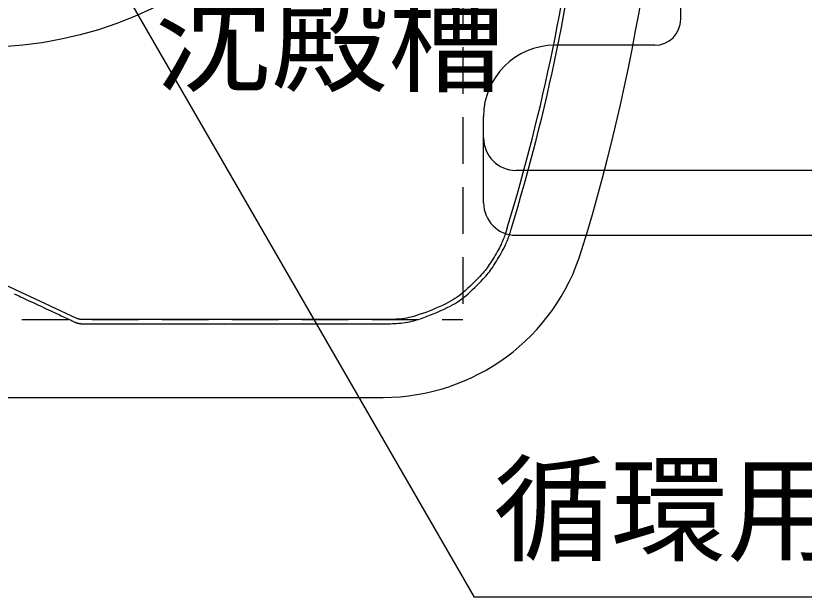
# Model space of a CAD drawing. Units: millimetres, scale not verified. Extents: x -8910 to 8910, y -6308 to 6308.
# Drawn here: x -3943 to -3335, y 74 to 523 of the extents above; entities that cross this region are included whole.
import ezdxf
from ezdxf.enums import TextEntityAlignment as Align

# ---------------------------------------------------------------- set-up
doc = ezdxf.new("R2010")
doc.units = ezdxf.units.MM
doc.header["$LTSCALE"] = 30
doc.linetypes.add('DASHED1', pattern=[1.8, 1.2, -0.6])
doc.layers.add('0-1_空気管', color=3, linetype='Continuous', lineweight=25)
doc.layers.add('0-2_機器', color=2, linetype='Continuous', lineweight=25)
doc.styles.add('ＭＳ ゴシック', font='')
doc.styles.get('ＭＳ ゴシック').set_extended_font_data('MS Gothic')

msp = doc.modelspace()

# ---------------------------------------------------------------- linework, layer by layer
at = {"layer": '0-1_空気管'}
for p, q in [((-3430.09, 519.94), (-3430.09, 896.78)), ((-3933.13, 669.82), (-3589.32, 74.32)), ((-3450.09, 499.94), (-3527.09, 499.94)), ((-3582.09, 378.44), (-3582.09, 444.94)), ((-3083.09, 403.44), (-3557.09, 403.44)), ((-3557.09, 353.44), (-3083.09, 353.44)), ((-3899.35, 287.51), (-3897.11, 286.47)), ((-6306.71, 228.44), (-3659.47, 228.44)), ((-3019.61, 74.32), (-3589.32, 74.32))]:
    msp.add_line(p, q, dxfattribs=at)
for points in [[(-3563.89, 359.05), (-3564.29, 357.74), (-3564.46, 357.19), (-3564.67, 356.53), (-3564.9, 355.78), (-3565.17, 354.95), (-3565.46, 354.07), (-3565.77, 353.14), (-3566.11, 352.19), (-3566.46, 351.22), (-3566.84, 350.26), (-3567.23, 349.29), (-3567.65, 348.29), (-3568.12, 347.26), (-3568.63, 346.19), (-3569.2, 345.05), (-3569.84, 343.83), (-3570.54, 342.53), (-3571.32, 341.13), (-3572.17, 339.65), (-3573.06, 338.13), (-3573.99, 336.59), (-3574.92, 335.06), (-3575.86, 333.56), (-3576.77, 332.13), (-3577.65, 330.79), (-3578.48, 329.56), (-3579.28, 328.41), (-3580.09, 327.32), (-3580.91, 326.26), (-3581.79, 325.19), (-3582.75, 324.08), (-3583.81, 322.9), (-3585, 321.62), (-3586.34, 320.23), (-3587.81, 318.73), (-3589.37, 317.16), (-3591.02, 315.55), (-3592.7, 313.94), (-3594.41, 312.35)], [(-3582.62, 319.48), (-3581.39, 320.8), (-3580.29, 322.01), (-3579.31, 323.16), (-3578.4, 324.26), (-3577.54, 325.36), (-3576.71, 326.49), (-3575.88, 327.67), (-3575.03, 328.94), (-3574.12, 330.32), (-3573.18, 331.8), (-3572.21, 333.35), (-3571.25, 334.93), (-3570.29, 336.52), (-3569.37, 338.09), (-3568.5, 339.61), (-3567.69, 341.05), (-3566.96, 342.4), (-3566.31, 343.66), (-3565.72, 344.83), (-3565.19, 345.94), (-3564.71, 347.01), (-3564.27, 348.03), (-3563.87, 349.03), (-3563.48, 350.03), (-3563.12, 351.02), (-3562.77, 352.01), (-3562.45, 352.96), (-3562.15, 353.88), (-3561.87, 354.73), (-3561.63, 355.5), (-3561.42, 356.18), (-3560.83, 358.11)], [(-3656.18, 285.24), (-3655.06, 285.24), (-3653.78, 285.26), (-3652.37, 285.29), (-3650.86, 285.34), (-3649.26, 285.42), (-3647.62, 285.53), (-3645.95, 285.67), (-3644.28, 285.86), (-3642.58, 286.09), (-3640.84, 286.39), (-3639.04, 286.76), (-3637.15, 287.21), (-3635.14, 287.74), (-3633, 288.38), (-3630.7, 289.12), (-3628.24, 289.98), (-3625.64, 290.94), (-3622.96, 291.97), (-3620.25, 293.06), (-3617.55, 294.19), (-3614.92, 295.34), (-3612.4, 296.48), (-3610.04, 297.61), (-3607.88, 298.69), (-3605.9, 299.76), (-3604.07, 300.82), (-3602.33, 301.9), (-3600.67, 303.03), (-3599.05, 304.21), (-3597.43, 305.48), (-3595.78, 306.85), (-3594.07, 308.34), (-3592.32, 309.91), (-3590.56, 311.55), (-3588.82, 313.21), (-3587.13, 314.87), (-3585.51, 316.49), (-3584, 318.04), (-3582.62, 319.48)], [(-3892.45, 288.47), (-3892.55, 288.48), (-3892.65, 288.49), (-3892.75, 288.5), (-3892.86, 288.52), (-3892.98, 288.54), (-3893.11, 288.56), (-3893.25, 288.58), (-3893.4, 288.61), (-3893.55, 288.65), (-3893.7, 288.68), (-3893.86, 288.72), (-3894.01, 288.75), (-3894.16, 288.79), (-3894.29, 288.82), (-3894.42, 288.85), (-3894.53, 288.89), (-3894.64, 288.92), (-3894.74, 288.95), (-3894.84, 288.98), (-3894.93, 289.02), (-3895.01, 289.05), (-3895.1, 289.08), (-3895.18, 289.12), (-3895.27, 289.15), (-3895.34, 289.18), (-3895.42, 289.22), (-3895.49, 289.25), (-3895.55, 289.28), (-3895.61, 289.3), (-3895.76, 289.38), (-3951.75, 315.49)], [(-3594.41, 312.35), (-3596.1, 310.83), (-3597.75, 309.39), (-3599.36, 308.06), (-3600.93, 306.83), (-3602.5, 305.68), (-3604.11, 304.59), (-3605.79, 303.54), (-3607.57, 302.51), (-3609.49, 301.48), (-3611.58, 300.43), (-3613.86, 299.34), (-3616.3, 298.23), (-3618.85, 297.12), (-3621.47, 296.02), (-3624.09, 294.97), (-3626.69, 293.96), (-3629.21, 293.04), (-3631.6, 292.21), (-3633.82, 291.49), (-3635.9, 290.87), (-3637.84, 290.35), (-3639.68, 289.92), (-3641.42, 289.56), (-3643.11, 289.27), (-3644.75, 289.04), (-3646.37, 288.86), (-3647.99, 288.73), (-3649.58, 288.62), (-3651.13, 288.54), (-3652.59, 288.49), (-3653.96, 288.46), (-3655.2, 288.45), (-3656.29, 288.44), (-3891.92, 288.44), (-3892, 288.44), (-3892.09, 288.45), (-3892.27, 288.45), (-3892.36, 288.46), (-3892.45, 288.47)], [(-3943.87, 308.27), (-3942.71, 307.73), (-3941.53, 307.18), (-3940.32, 306.62), (-3939.05, 306.03), (-3937.71, 305.4), (-3936.27, 304.73), (-3934.73, 304.01), (-3933.06, 303.23), (-3931.25, 302.39), (-3929.32, 301.49), (-3927.33, 300.56), (-3925.29, 299.61), (-3923.26, 298.66), (-3921.26, 297.73), (-3919.33, 296.83), (-3917.5, 295.98), (-3915.82, 295.19), (-3914.26, 294.46), (-3912.8, 293.79), (-3911.45, 293.15), (-3910.16, 292.55), (-3908.92, 291.98), (-3907.72, 291.42), (-3906.54, 290.87), (-3905.36, 290.32), (-3904.21, 289.78), (-3903.09, 289.26), (-3902.02, 288.76), (-3900.13, 287.88), (-3899.35, 287.51)], [(-3897.11, 286.47), (-3896.97, 286.4), (-3896.91, 286.38), (-3896.84, 286.34), (-3896.75, 286.3), (-3896.66, 286.26), (-3896.56, 286.22), (-3896.46, 286.17), (-3896.35, 286.13), (-3896.24, 286.08), (-3896.12, 286.04), (-3896.01, 286), (-3895.89, 285.95), (-3895.77, 285.91), (-3895.64, 285.87), (-3895.49, 285.83), (-3895.34, 285.78), (-3895.17, 285.74), (-3894.99, 285.69), (-3894.8, 285.64), (-3894.6, 285.6), (-3894.4, 285.55), (-3894.19, 285.51), (-3893.99, 285.47), (-3893.8, 285.43), (-3893.61, 285.39), (-3893.44, 285.36), (-3893.28, 285.34), (-3893.14, 285.31), (-3893, 285.3), (-3892.87, 285.28), (-3892.74, 285.27), (-3892.62, 285.26), (-3892.5, 285.25), (-3892.38, 285.25), (-3892.26, 285.24), (-3892.15, 285.24), (-3892.04, 285.24), (-3891.94, 285.24), (-3656.18, 285.24)]]:
    msp.add_lwpolyline(points, dxfattribs=at)
msp.add_circle((-3968.09, 798.44), 300, dxfattribs=at)
for centre, radius, start, end in [((-4998.09, 798.44), 1560, 342.9709, 17.02908), ((-4998.09, 798.44), 1500, 342.967, 353.836), ((-4998.09, 798.44), 1503.2, 342.967, 353.836), ((-3450.09, 519.94), 20, 270, 0), ((-3527.09, 444.94), 55, 90, 180), ((-3557.09, 428.44), 25, 180, 270), ((-3557.09, 378.44), 25, 180, 270), ((-3659.47, 388.44), 160, 270, 342.9709)]:
    msp.add_arc(centre, radius, start, end, dxfattribs=at)
at = {"layer": '0-2_機器', "linetype": 'DASHED1'}
for p in [(-3598.07, 1308.44), (-6368.11, 288.44)]:
    msp.add_line(p, (-3598.07, 288.44), dxfattribs=at)

# ---------------------------------------------------------------- texts
at = {"layer": '0-1_空気管', "color": 4, "style": 'ＭＳ ゴシック'}
for s, p in [('沈殿槽', (-3835.58, 451.29)), ('循環用バルブ', (-3574.32, 89.32))]:
    msp.add_text(s, height=65.98, dxfattribs=at).set_placement(p, align=Align.BOTTOM_LEFT)

doc.saveas('drawing.dxf')
